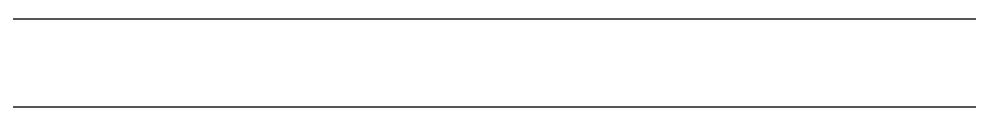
# Model space of a CAD drawing. Header units: inches. Extents: x 725.5 to 800.4, y -655.3 to -591.9.
# Drawn here: x 751.33 to 762.81, y -655.28 to -654.22 of the extents above; entities that cross this region are included whole.
import ezdxf

# ---------------------------------------------------------------- set-up
doc = ezdxf.new("R2010")
doc.units = ezdxf.units.IN
doc.header["$MEASUREMENT"] = 0
doc.linetypes.add('CONTINUA', pattern=[0])
doc.layers.add('101_FORMATO_E', color=7, linetype='Continuous')
doc.layers.add('ACHUTECH', color=24, linetype='Continuous', lineweight=18)

msp = doc.modelspace()

# ---------------------------------------------------------------- linework, layer by layer
at = {"layer": '101_FORMATO_E', "color": 7}
for p, q in [((726.617, -654.22), (799.296, -654.22)), ((726.617, -654.22), (799.296, -654.22)), ((725.502, -655.282), (800.363, -655.282)), ((725.502, -655.282), (800.363, -655.282))]:
    msp.add_line(p, q, dxfattribs=at)
at = {"layer": 'ACHUTECH', "color": 7, "linetype": 'CONTINUA', "lineweight": 13, "ltscale": 500}
msp.add_line((726.617, -654.22), (795.677, -654.22), dxfattribs=at)

doc.saveas('drawing.dxf')
